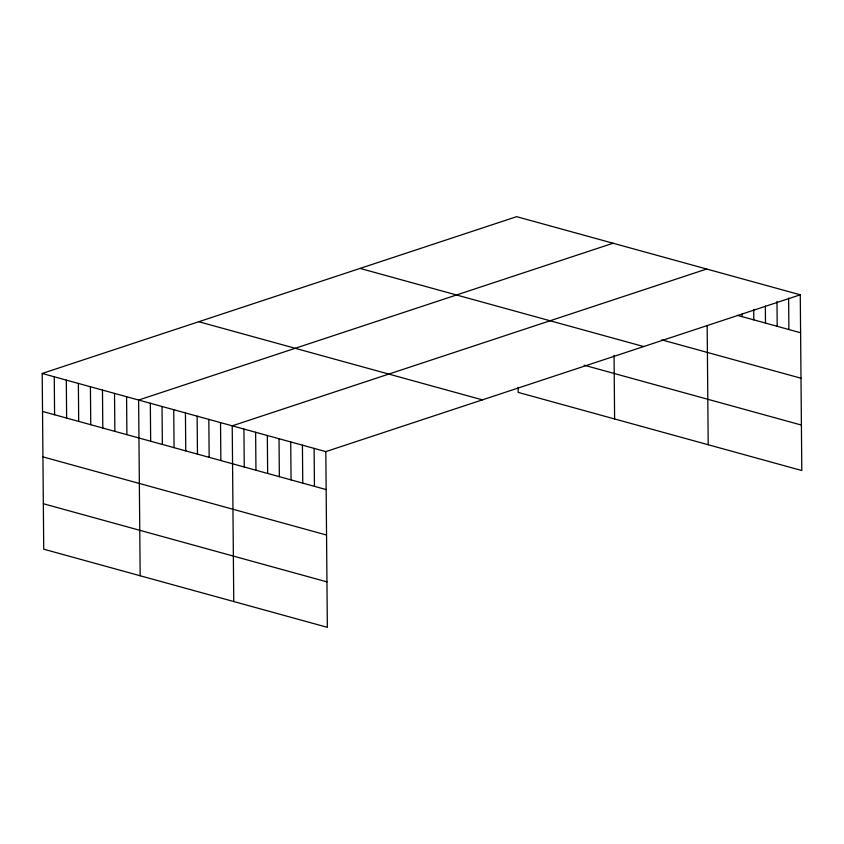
<?xml version="1.0" encoding="UTF-8"?>
<svg xmlns="http://www.w3.org/2000/svg" width="844" height="844" viewBox="0 0 844 844"><rect width="100%" height="100%" fill="white"/><g stroke="black" fill="none" stroke-linecap="round" stroke-linejoin="round"><path stroke-width="1.27" d="M800.27 294.809L325.816 451.614L327.356 627.335L43.73 549.191L42.2 373.47L516.644 216.665L800.27 294.809L801.8 470.53L518.184 392.386L518.132 387.333M613.082 243.23L138.627 400.045L140.167 575.766M706.671 269.014L232.227 425.83L233.756 601.55M737.424 315.35L800.597 332.758M661.77 339.868L800.998 378.228M360.082 268.413L643.698 346.557M584.08 365.188L801.399 425.059M198.773 321.722L482.388 399.866M42.2 373.47L325.816 451.614M42.527 411.429L326.153 489.573M42.928 456.889L326.544 535.033M43.339 503.731L326.955 581.875M788.623 298.122L788.897 329.54M776.986 301.445L777.197 326.311M765.35 306.077L765.497 323.094M753.713 309.4L753.797 319.865M742.076 314.031L742.098 316.648M707.166 325.921L708.2 444.735M614.052 355.271L614.611 418.951M314.116 448.396L314.453 486.355M302.426 445.168L302.753 483.127M290.726 441.95L291.053 479.909M279.026 438.722L279.353 476.681M267.326 435.504L267.653 473.463M255.626 432.276L255.954 470.235M243.927 429.058L244.254 467.006M220.527 422.612L220.854 460.56M208.827 419.384L209.154 457.342M197.127 416.166L197.454 454.114M185.427 412.938L185.764 450.896M173.727 409.709L174.064 447.668M162.027 406.491L162.364 444.45M150.327 403.263L150.665 441.222M126.579 396.722L126.906 434.681M114.52 393.399L114.858 431.358M102.472 390.076L102.799 428.035M90.413 386.763L90.751 424.711M78.365 383.44L78.692 421.399M66.307 380.116L66.634 418.075M54.259 376.793L54.586 414.752"/></g></svg>
